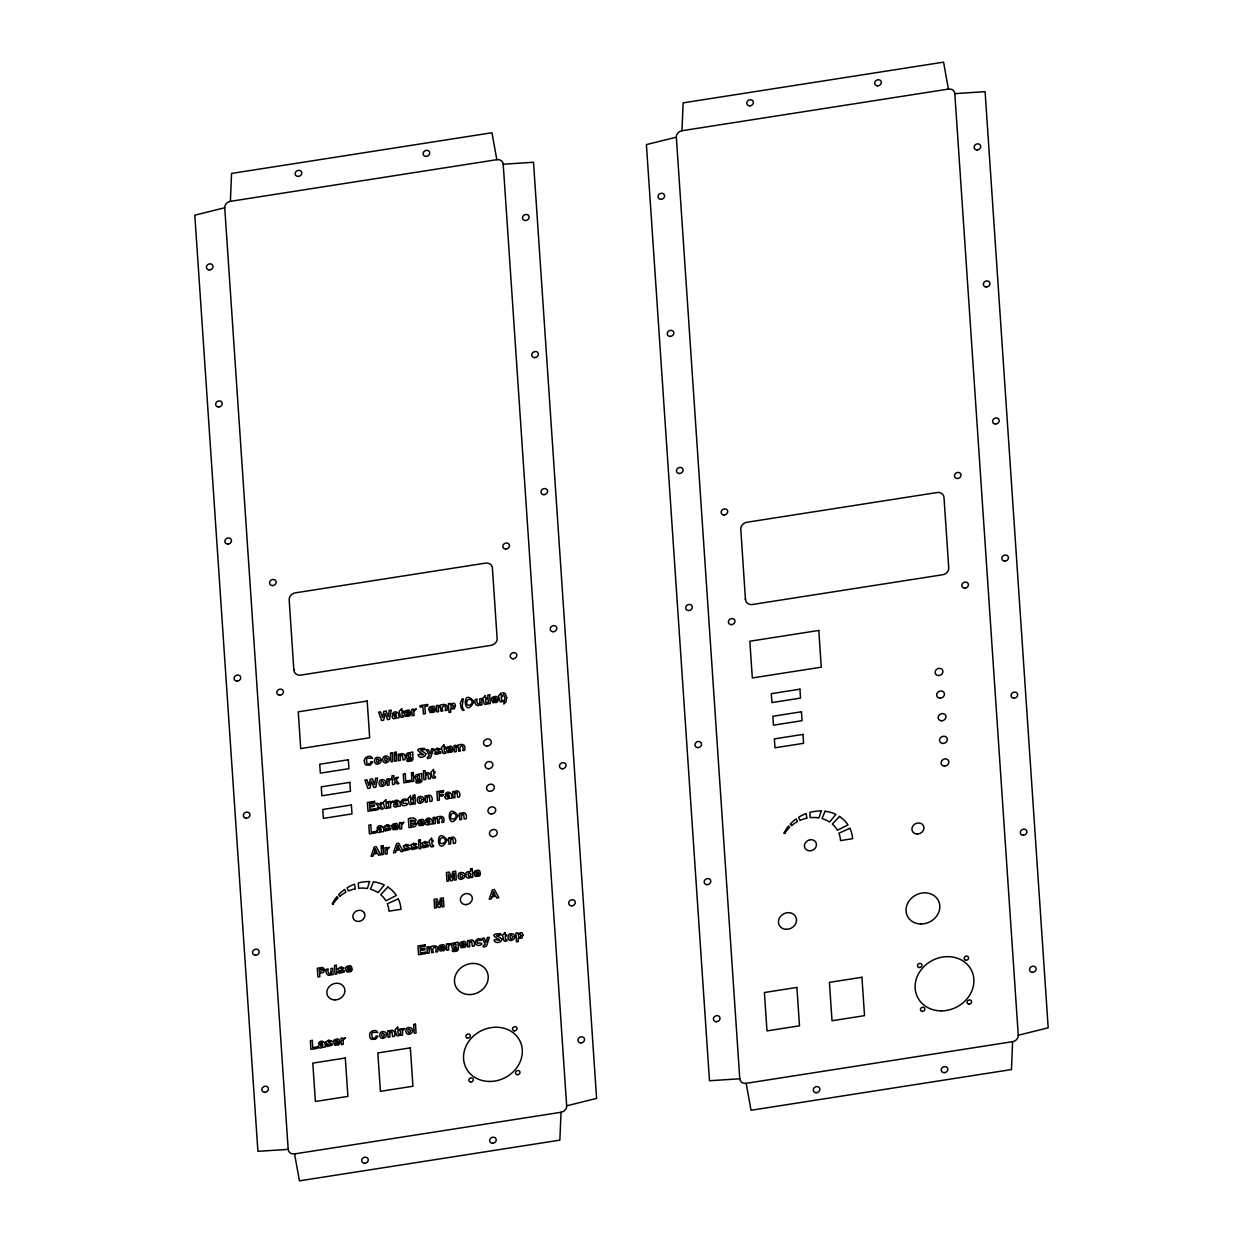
<?xml version="1.0" encoding="UTF-8"?>
<svg xmlns="http://www.w3.org/2000/svg" width="1243" height="1243" viewBox="0 0 1243 1243"><rect width="100%" height="100%" fill="white"/><g stroke="black" fill="none" stroke-linecap="round" stroke-linejoin="round"><path stroke-width="1.5" d="M293.861 670.195L289.246 600.726A6.837 5.966 -26.6 0 1 296.316 592.693L484.475 563.281A6.837 5.966 -26.6 0 1 492.461 568.952L497.076 637.488A6.837 5.966 -26.6 0 1 490.022 645.521L301.847 674.933A6.837 5.966 -26.6 0 1 293.861 670.195L293.861 669.247M745.458 599.608L740.844 530.124A6.837 5.966 -26.6 0 1 747.898 522.107L936.072 492.694A6.837 5.966 -26.6 0 1 944.058 498.365L948.673 566.901A6.837 5.966 -26.6 0 1 941.604 574.919L753.444 604.331A6.837 5.966 -26.6 0 1 745.458 599.608L745.458 598.66M230.39 201.335L231.555 173.445L491.964 132.737L496.827 159.679A6.184 5.392 -26.6 0 1 503.213 164.216L533.511 162.258L596.593 1098.392L566.668 1105.835A6.184 5.392 -26.6 0 1 561.028 1112.267L559.863 1140.142L299.439 1180.85L294.575 1153.908A6.184 5.392 -26.6 0 1 288.19 1149.371L257.907 1151.329L194.809 215.194L224.734 207.752A6.184 5.392 -26.6 0 1 230.39 201.335L496.827 159.679M681.972 130.733L683.137 102.858L943.561 62.15L948.425 89.092A6.184 5.392 -26.6 0 1 954.81 93.629L985.093 91.671L1048.191 1027.806L1018.266 1035.248A6.184 5.392 -26.6 0 1 1012.61 1041.665L1011.445 1069.555L751.036 1110.263L746.173 1083.321A6.184 5.392 -26.6 0 1 739.787 1078.784L709.489 1080.742L646.407 144.608L676.332 137.165A6.184 5.392 -26.6 0 1 681.972 130.733L948.425 89.092M294.575 1153.908L561.028 1112.267M746.173 1083.321L1012.61 1041.665M463.577 873.114C455.559 869.245 456.911 884.037 463.888 877.869A3.558 3.107 -26.6 0 0 464.727 876.02L464.633 874.637A3.511 3.076 -26.6 0 0 463.577 873.114M364.292 912.921L364.308 912.952A6.184 5.392 -26.6 0 1 360.843 920.908A6.184 5.392 -26.6 0 1 352.981 917.707A6.184 5.392 -26.6 0 1 358.155 910.466M954.81 93.629L1018.266 1035.248M676.332 137.165L739.787 1078.784M503.213 164.216L566.668 1105.835M224.734 207.752L288.19 1149.371M358.745 910.358A6.184 5.392 -26.6 0 1 363.003 911.445A6.044 5.283 -26.6 0 1 364.277 912.921M809.737 839.864A6.184 5.392 -26.6 0 0 804.578 847.12A6.184 5.392 -26.6 0 0 812.44 850.305A6.184 5.392 -26.6 0 0 815.89 842.366A6.044 5.283 -26.6 0 0 814.569 840.843A6.184 5.392 -26.6 0 0 810.327 839.771M465.768 874.388L466.078 876.517A3.247 2.828 -26.6 0 0 467.275 877.791A2.641 2.315 -26.6 0 0 470.056 877.589L471.019 876.61L471.081 877.542L472.791 877.278L472.2 868.515L470.351 868.81C473.039 873.751 465.597 869.479 465.768 874.388M406.104 755.464L406.881 758.261L409.18 758.991A2.439 2.129 -26.6 0 0 410.796 758.152L411.2 757.64C412.8 762.13 406.073 758.37 406.834 760.763A2.098 1.833 -26.6 0 0 407.89 761.477L411.526 761.042L412.987 759.426L412.692 752.031L410.967 752.295C410.967 753.072 405.715 751.829 406.104 755.464M415.115 777.046L415.892 779.843L418.192 780.573A2.439 2.129 -26.6 0 0 419.808 779.734L420.212 779.221C421.797 783.712 415.084 779.967 415.846 782.344A2.098 1.833 -26.6 0 0 416.887 783.059L420.522 782.624L421.983 781.024L421.703 773.612L419.963 773.876C419.963 774.653 414.727 773.41 415.115 777.046M451.504 945.581L452.297 948.362L454.596 949.093A2.439 2.129 -26.6 0 0 456.197 948.254L456.616 947.741C458.201 952.231 451.489 948.487 452.234 950.864A2.098 1.833 -26.6 0 0 453.291 951.579L456.927 951.144L458.387 949.543L458.092 942.132L456.367 942.396C456.367 943.188 451.116 941.93 451.504 945.581M455.404 705.76L454.285 708.821L450.603 708.961L450.821 712.161L448.987 712.441L448.397 703.678L450.106 703.414L450.168 704.346L453.913 703.165A3.185 2.781 -26.6 0 1 455.093 704.408L455.404 705.76M522.899 935.171L521.78 938.232L518.098 938.372L518.315 941.572L516.482 941.852L515.892 933.105L517.601 932.825L517.663 933.757L521.407 932.576A3.185 2.781 -26.6 0 1 522.588 933.835L522.899 935.171M364.323 760.607L364.743 763.451A4.35 3.807 -26.6 0 0 366.452 765.144L370.398 765.02L372.807 761.975L370.88 761.726L370.414 762.953A1.989 1.74 -26.6 0 1 368.876 763.917L367.912 763.886A2.206 1.927 -26.6 0 1 366.809 763.109L366.545 759.287A2.222 1.942 -26.6 0 1 367.555 758.199L372.527 758.308C370.849 754.392 364.261 756.661 364.323 760.607M369.559 1034.813L369.994 1037.672A4.35 3.807 -26.6 0 0 371.704 1039.35L375.635 1039.241L378.043 1036.18L376.132 1035.932L375.666 1037.175A1.989 1.74 -26.6 0 1 374.112 1038.123L373.149 1038.091A2.206 1.927 -26.6 0 1 372.045 1037.315L371.797 1033.508A2.222 1.942 -26.6 0 1 372.791 1032.405L377.779 1032.513C376.101 1028.598 369.513 1030.867 369.559 1034.813M333.279 1041.976L334.647 1045.208L338.36 1044.959A2.797 2.439 -26.6 0 0 339.37 1043.996L339.774 1043.11L336.216 1044.198L335.19 1042.877L339.821 1042.147L339.184 1039.894A2.952 2.579 -26.6 0 0 337.645 1038.884L334.476 1039.661A3.247 2.843 -26.6 0 0 333.404 1041.292L333.279 1041.976M345.538 968.748L346.906 971.979L350.619 971.731A2.797 2.439 -26.6 0 0 351.645 970.767L352.049 969.882L348.475 970.969L347.45 969.649L352.08 968.918L351.458 966.666A2.952 2.579 -26.6 0 0 349.92 965.656L346.735 966.433A3.247 2.843 -26.6 0 0 345.663 968.064L345.538 968.748M391.763 826.455L393.114 829.687L396.843 829.454A2.797 2.439 -26.6 0 0 397.853 828.475L398.257 827.605L394.699 828.693L393.674 827.356L398.288 826.642L397.667 824.373A2.952 2.579 -26.6 0 0 396.129 823.363L392.943 824.14A3.247 2.843 -26.6 0 0 391.887 825.772L391.763 826.455M400.992 802.123C400.945 810.048 414.043 802.092 403.043 803.413C401.147 798.69 407.859 802.015 406.881 799.746C404.969 797.928 401.101 799.435 400.992 802.123M404.053 713.109L405.42 716.341L409.133 716.108A2.797 2.439 -26.6 0 0 410.143 715.129L410.547 714.259L406.989 715.346L405.964 714.01L410.594 713.296L409.957 711.027A2.952 2.579 -26.6 0 0 408.419 710.017L405.249 710.794A3.247 2.843 -26.6 0 0 404.177 712.425L404.053 713.109M417.897 822.369L419.264 825.601L422.977 825.368A2.797 2.439 -26.6 0 0 424.003 824.389L424.407 823.519L420.833 824.606L419.808 823.27L424.438 822.54L423.816 820.287A2.952 2.579 -26.6 0 0 422.278 819.277L419.093 820.054A3.247 2.843 -26.6 0 0 418.021 821.685L417.897 822.369M428.711 709.256L430.062 712.488L433.791 712.255A2.797 2.439 -26.6 0 0 434.801 711.291L435.205 710.406L431.647 711.493L430.622 710.157L435.236 709.442L434.615 707.174A2.952 2.579 -26.6 0 0 433.077 706.164L429.892 706.941A3.247 2.843 -26.6 0 0 428.835 708.572L428.711 709.256M438.686 947.663L440.053 950.895L443.767 950.662A2.797 2.439 -26.6 0 0 444.792 949.683L445.196 948.813L441.622 949.885L440.597 948.564L445.227 947.834L444.606 945.581A2.952 2.579 -26.6 0 0 443.067 944.571L439.882 945.348A3.247 2.843 -26.6 0 0 438.81 946.98L438.686 947.663M446.315 749.265L447.682 752.497L451.395 752.264A2.797 2.439 -26.6 0 0 452.421 751.285L452.825 750.415L449.251 751.502L448.241 750.166L452.856 749.451L452.234 747.183A2.952 2.579 -26.6 0 0 450.696 746.173L447.511 746.95A3.247 2.843 -26.6 0 0 446.455 748.581L446.315 749.265M459.599 944.4L460.967 947.632L464.696 947.384A2.797 2.439 -26.6 0 0 465.705 946.42L466.109 945.535L462.536 946.622L461.526 945.286L466.141 944.571L465.519 942.303A2.952 2.579 -26.6 0 0 463.981 941.308L460.796 942.07A3.247 2.843 -26.6 0 0 459.739 943.717L459.599 944.4M473.863 873.207L475.23 876.424L478.943 876.191A2.797 2.439 -26.6 0 0 479.969 875.227L480.357 874.342L476.799 875.429L475.774 874.093L480.404 873.378L479.767 871.11A2.952 2.579 -26.6 0 0 478.229 870.116L475.059 870.877A3.247 2.843 -26.6 0 0 473.987 872.508L473.863 873.207M475.416 941.883C475.385 949.807 488.468 941.852 477.467 943.173C475.572 938.449 482.3 941.774 481.321 939.506C479.394 937.688 475.541 939.195 475.416 941.883M491.42 699.467L492.772 702.683L496.501 702.45A2.797 2.439 -26.6 0 0 497.511 701.487L497.915 700.601L494.357 701.689L493.331 700.353L497.946 699.638L497.324 697.37A2.952 2.579 -26.6 0 0 495.786 696.36L492.616 697.137A3.247 2.843 -26.6 0 0 491.544 698.768L491.42 699.467M447.138 840.05C437.148 859.705 434.227 823.814 447.138 840.05M457.937 815.61C447.946 835.265 445.025 799.373 457.937 815.61M473.94 701.689C463.95 721.344 461.044 685.452 473.94 701.689M506.709 697.68L505.917 702.124L503.772 704.051L504.938 698.084L502.98 692.569L505.217 693.547L506.709 697.68M322.745 1044.788C322.015 1049.123 318.363 1044.073 322.745 1044.788M381.213 829.283C380.498 833.602 376.831 828.568 381.213 829.283M396.517 715.471C395.802 719.79 392.135 714.756 396.517 715.471M397.791 803.833C397.076 808.168 393.409 803.118 397.791 803.833M429.783 821.685C429.068 826.02 425.401 820.97 429.783 821.685M449.313 795.784C448.599 800.104 444.932 795.069 449.313 795.784M381.181 760.141L381.166 760.84A3.558 3.107 -26.6 0 1 380.327 762.689C373.366 768.873 372.014 754.066 380.016 757.935A3.511 3.076 -26.6 0 1 381.073 759.473L381.181 760.141M385.703 782.422L385.687 783.121A3.558 3.107 -26.6 0 1 384.833 784.97C377.872 791.154 376.52 776.362 384.522 780.216A3.511 3.076 -26.6 0 1 385.594 781.754L385.703 782.422M389.401 758.851L389.37 759.551A3.558 3.107 -26.6 0 1 388.531 761.4C381.57 767.584 380.218 752.792 388.22 756.645A3.511 3.076 -26.6 0 1 389.292 758.183L389.401 758.851M386.433 1034.347L386.418 1035.046A3.558 3.107 -26.6 0 1 385.579 1036.895C378.602 1043.079 377.25 1028.287 385.268 1032.141A3.511 3.076 -26.6 0 1 386.324 1033.679L386.433 1034.347M412.552 1030.261L412.536 1030.96A3.558 3.107 -26.6 0 1 411.697 1032.809C404.736 1038.993 403.385 1024.201 411.386 1028.054A3.511 3.076 -26.6 0 1 412.443 1029.592L412.552 1030.261M423.832 799.28L423.816 799.979A3.558 3.107 -26.6 0 1 422.977 801.828C416.017 808.012 414.665 793.205 422.667 797.074A3.511 3.076 -26.6 0 1 423.723 798.612L423.832 799.28M514.711 936.476L514.695 937.175A3.558 3.107 -26.6 0 1 513.841 939.024C506.88 945.193 505.528 930.401 513.53 934.27A3.511 3.076 -26.6 0 1 514.602 935.793L514.711 936.476M324.874 969.758L323.413 972.492L319.637 973.378L319.855 976.672L317.913 976.982L317.322 968.219L322.76 967.505L324.874 969.758M325.868 1042.054L326.769 1043.763L330.436 1044.555L325.775 1045.239L326.956 1046.497L331.912 1045.285A2.066 1.802 -26.6 0 0 332.269 1044.042C328.649 1041.556 325.682 1041.696 331.85 1041.246L328.649 1040.049L325.868 1042.054M338.127 968.825L339.028 970.534L342.711 971.327L338.034 972.01L339.215 973.269L344.171 972.057A2.066 1.802 -26.6 0 0 344.544 970.814C340.908 968.328 337.941 968.468 344.109 968.017L340.908 966.821L338.127 968.825M384.351 826.548L385.252 828.242L388.919 829.034L384.258 829.718L385.439 830.977L390.38 829.765A2.066 1.802 -26.6 0 0 390.753 828.522C387.117 826.036 384.165 826.175 390.318 825.74L387.132 824.544L384.351 826.548M403.431 846.297L404.332 848.006L407.999 848.798L403.338 849.482L404.519 850.74L409.475 849.528A2.066 1.802 -26.6 0 0 409.848 848.285C406.212 845.799 403.245 845.939 409.413 845.504L406.212 844.308L403.431 846.297M410.905 845.131L411.806 846.84L415.473 847.633L410.811 848.316L411.992 849.575L416.949 848.363A2.066 1.802 -26.6 0 0 417.322 847.12C413.826 844.587 410.78 844.743 416.887 844.323L413.686 843.127L410.905 845.131M422.123 843.391L423.024 845.085L426.691 845.877L422.03 846.561L423.21 847.819L428.151 846.607A2.066 1.802 -26.6 0 0 428.524 845.364C424.888 842.878 421.936 843.018 428.105 842.583L424.904 841.387L422.123 843.391M434.429 750.057L435.33 751.751L439.012 752.559L434.335 753.227L435.516 754.485L440.473 753.274A2.066 1.802 -26.6 0 0 440.845 752.031C437.21 749.545 434.242 749.684 440.41 749.249L437.21 748.053L434.429 750.057M453.524 706.071C450.898 713.202 449.5 700.104 453.524 706.071M521.019 935.482C518.393 942.614 516.979 929.515 521.019 935.482M408.03 754.983C409.118 762.441 413.406 750.29 408.03 754.983M417.042 776.564C418.13 784.022 422.418 771.872 417.042 776.564M453.446 945.084C454.534 952.542 458.807 940.392 453.446 945.084M416.84 823.891L415.271 826.486L408.963 827.683L408.372 818.919C410.734 816.869 419.062 818.112 414.882 822.058L416.84 823.891M470.74 874.419C467.865 881.551 466.933 868.189 470.74 874.419M318.503 1045.938L318.892 1047.461A2.066 1.802 -26.6 0 0 319.948 1047.989L320.912 1047.973A2.983 2.595 -26.6 0 0 322.558 1047.227L325.138 1047.165C326.645 1042.302 320.803 1038.433 318.457 1043.467L322.543 1042.799L319.435 1044.679A1.896 1.663 -26.6 0 0 318.503 1045.938M376.986 830.417L377.375 831.94A2.066 1.802 -26.6 0 0 378.416 832.468L379.395 832.453A2.983 2.595 -26.6 0 0 381.026 831.722L383.605 831.645C385.112 826.781 379.27 822.913 376.94 827.962L381.011 827.279L377.919 829.159A1.896 1.663 -26.6 0 0 376.986 830.417M392.275 716.605L392.664 718.128A2.066 1.802 -26.6 0 0 393.72 718.656L394.684 718.64A2.983 2.595 -26.6 0 0 396.331 717.91L398.91 717.832C400.417 712.969 394.575 709.1 392.244 714.135L396.315 713.466L393.208 715.346A1.896 1.663 -26.6 0 0 392.275 716.605M393.565 804.982L393.953 806.505A2.066 1.802 -26.6 0 0 394.994 807.033L395.973 807.002A2.983 2.595 -26.6 0 0 397.605 806.272L400.184 806.21C401.691 801.347 395.849 797.478 393.518 802.512L397.589 801.844L394.497 803.724A1.896 1.663 -26.6 0 0 393.565 804.982M425.557 822.819L425.929 824.358A2.066 1.802 -26.6 0 0 426.986 824.87L427.965 824.855A2.983 2.595 -26.6 0 0 429.596 824.125L432.176 824.047C433.683 819.199 427.841 815.315 425.51 820.364L429.581 819.681L426.489 821.576A1.896 1.663 -26.6 0 0 425.557 822.819M445.087 796.918L445.46 798.441A2.066 1.802 -26.6 0 0 446.517 798.969L447.496 798.954A2.983 2.595 -26.6 0 0 449.127 798.224L451.706 798.146C453.213 793.283 447.371 789.414 445.041 794.463L449.111 793.78L446.019 795.675A1.896 1.663 -26.6 0 0 445.087 796.918M379.286 760.436C376.241 767.537 375.075 754.563 379.286 760.436M383.807 782.733C380.762 789.818 379.581 776.859 383.807 782.733M387.505 759.162C384.46 766.247 383.279 753.289 387.505 759.162M384.538 1034.658C381.492 1041.743 380.311 1028.784 384.538 1034.658M421.936 799.591C418.891 806.676 417.726 793.718 421.936 799.591M410.656 1030.571C407.611 1037.656 406.445 1024.698 410.656 1030.571M462.847 875.616C459.801 882.701 458.62 869.743 462.847 875.616M512.815 936.771C509.77 943.872 508.589 930.898 512.815 936.771M343.146 1040.22L343.27 1044.322L341.421 1044.617L340.986 1038.278L342.711 1037.998L342.773 1038.899L345.523 1037.734L343.146 1040.22M388.997 781.008L389.121 785.11L387.272 785.405L386.853 779.066L388.562 778.786L388.624 779.687L391.374 778.522L388.997 781.008M387.086 849.715L387.21 853.832L385.361 854.112L384.942 847.773L386.651 847.508L386.713 848.41L389.463 847.244L387.086 849.715M390.535 803.584L390.659 807.686L388.826 807.981L388.391 801.642L390.1 801.362L390.162 802.263L392.912 801.098L390.535 803.584M401.613 824.699L401.738 828.817L399.889 829.097L399.469 822.757L401.178 822.493L401.24 823.394L403.991 822.229L401.613 824.699M413.919 711.353L414.043 715.471L412.194 715.75L411.759 709.411L413.484 709.147L413.546 710.048L416.296 708.883L413.919 711.353M402.421 1030.944L402.546 1035.062L400.697 1035.341L400.262 1029.002L401.986 1028.738L402.048 1029.639L404.798 1028.474L402.421 1030.944M460.392 703.32L461.06 707.826L462.784 710.452L464.043 710.25L463.126 708.634A14.761 12.881 -26.6 0 1 462.225 705.775L463.297 698.768L462.039 698.97L460.392 703.32M448.552 945.907L448.676 950.025L446.827 950.305L446.408 943.965L448.117 943.686L448.179 944.602L450.929 943.421L448.552 945.907M322.885 970.099L319.544 971.886L319.373 969.4L322.155 969.167L322.885 970.099M335.206 1041.214L337.91 1041.416L336.977 1040.142L335.206 1041.214M347.465 967.986L350.184 968.188L349.236 966.914L347.465 967.986M393.689 825.694L396.393 825.896L395.445 824.637L393.689 825.694M405.979 712.348L408.683 712.55L407.751 711.291L405.979 712.348M419.823 821.607L422.542 821.809L421.595 820.551L419.823 821.607M430.637 708.494L433.341 708.696L432.393 707.438L430.637 708.494M448.257 748.504L450.96 748.706L450.013 747.447L448.257 748.504M440.612 946.902L443.331 947.104L442.384 945.845L440.612 946.902M461.541 943.623L464.245 943.825L463.297 942.567L461.541 943.623M475.789 872.431L478.493 872.633L477.561 871.374L475.789 872.431M493.347 698.69L496.05 698.892L495.102 697.634L493.347 698.69M425.852 753.802C425.836 757.577 418.689 758.758 418.005 754.734L419.885 754.268C432.657 757.142 406.461 748.488 424.236 748.364A2.766 2.424 -26.6 0 1 425.199 749.576C416.343 750.912 421.47 749.42 425.852 753.802M501.892 939.118C501.877 942.893 494.73 944.074 494.046 940.05L495.926 939.584C508.698 942.474 482.502 933.804 500.276 933.679A2.766 2.424 -26.6 0 1 501.24 934.907C492.383 936.228 497.511 934.736 501.892 939.118M414.836 824.109L410.796 825.911L410.641 823.565L413.95 823.177L414.836 824.109M331.12 972.337C329.892 976.501 326.723 971.405 328.245 968.95L326.396 969.245C324.641 972.881 328.478 977.915 331.384 973.906L331.461 974.869L333.171 974.59L332.736 968.25L330.902 968.546L331.12 972.337M480 702.575C478.757 706.754 475.603 701.658 477.126 699.188L475.277 699.483C473.521 703.118 477.359 708.153 480.264 704.159L480.326 705.107L482.051 704.843L481.616 698.488L479.767 698.784L480 702.575M414.23 820.489L410.547 822.105L410.408 820.085L414.23 820.489M400.199 756.008L400.355 760.374L398.506 760.654L398.086 754.315L399.795 754.05L399.858 754.983C402.81 751.005 406.694 755.93 404.861 759.659L403.012 759.955L402.421 755.154L400.199 756.008M389.774 1032.669L389.914 1037.035L388.08 1037.315L387.645 1030.975L389.354 1030.711L389.432 1031.643C392.384 1027.666 396.268 1032.591 394.435 1036.32L392.586 1036.615L391.98 1031.814L389.774 1032.669M427.172 797.602L427.328 801.968L425.479 802.248L425.059 795.908L426.769 795.644L426.831 796.577C429.783 792.599 433.667 797.524 431.834 801.253L429.985 801.549L429.394 796.747L427.172 797.602M454.798 793.283L454.954 797.649L453.105 797.928L452.685 791.589L454.394 791.325L454.456 792.257C457.424 788.28 461.293 793.205 459.459 796.934L457.626 797.229L457.02 792.428L454.798 793.283M450.619 839.538L450.758 843.888L448.925 844.183L448.49 837.844L450.215 837.564L450.277 838.497C453.229 834.519 457.113 839.445 455.28 843.189L453.431 843.484L452.825 838.683L450.619 839.538M461.417 815.113L461.557 819.463L459.724 819.743L459.288 813.404L460.998 813.14L461.06 814.072C464.027 810.094 467.912 815.02 466.078 818.749L464.229 819.044L463.623 814.258L461.417 815.113M469.497 942.38L469.652 946.746L467.803 947.026L467.384 940.687L469.093 940.407L469.155 941.339C472.122 937.362 475.991 942.303 474.158 946.032L472.324 946.327L471.719 941.526L469.497 942.38M438.484 707.205L438.624 711.617L436.79 711.913L436.355 705.573L438.049 705.294L438.111 706.164C441.622 704.113 449.111 702.342 447.029 710.312L445.196 710.592C447.216 703.32 440.115 705.371 442.834 710.965L441.001 711.26L440.442 706.381L438.484 707.205M435.159 819.153L435.299 823.565L433.45 823.86L433.03 817.506L434.724 817.241L434.786 818.112C438.297 816.061 445.786 814.289 443.704 822.245L441.855 822.54C443.891 815.268 436.79 817.319 439.509 822.913L437.676 823.192L437.116 818.329L435.159 819.153M456.103 747.214L456.243 751.627L454.394 751.922L453.975 745.567L455.668 745.303L455.73 746.173C459.242 744.122 466.731 742.351 464.649 750.321L462.8 750.601C464.835 743.33 457.735 745.38 460.454 750.974L458.62 751.269L458.061 746.39L456.103 747.214M429.037 948.642L429.192 953.07L427.343 953.35L426.924 947.011L428.617 946.746L428.68 947.601C432.191 945.566 439.68 943.779 437.598 951.75L435.749 952.045C437.785 944.758 430.684 946.824 433.403 952.402L431.554 952.697L431.01 947.819L429.037 948.642M439.898 839.833C438.297 846.638 448.676 842.94 444.248 838.186A2.424 2.113 -26.6 0 0 442.85 837.704L441.7 837.875A2.439 2.129 -26.6 0 0 440.395 838.792L439.898 839.833M466.715 701.472C465.1 708.277 475.494 704.579 471.066 699.825A2.424 2.113 -26.6 0 0 469.652 699.343L468.518 699.529A2.439 2.129 -26.6 0 0 467.197 700.446L466.715 701.472M450.696 815.392C449.096 822.213 459.475 818.5 455.047 813.745A2.424 2.113 -26.6 0 0 453.648 813.264L452.499 813.45A2.439 2.129 -26.6 0 0 451.178 814.367L450.696 815.392M375.619 778.367L374.563 784.721L372.465 778.864L370.15 779.237L368.798 785.514L366.934 779.734L364.96 780.045L367.835 788.435L369.948 788.109L371.408 781.272L373.77 787.518L375.837 787.192L377.577 778.071L375.619 778.367M389.323 710.483L388.267 716.823L386.153 710.98L383.854 711.338L382.502 717.631L380.638 711.835L378.649 712.146L381.539 720.552L383.652 720.225L385.112 713.373L387.474 719.619L389.541 719.293L391.281 710.173L389.323 710.483M425.65 774.964L425.79 779.392L423.941 779.672L423.35 770.909L425.199 770.629L425.417 773.845C428.493 770.07 431.927 775.181 430.28 778.677L428.447 778.973L427.872 774.156L425.65 774.964M441.669 900.01L440.224 907.204L438.344 907.499L435.982 900.911L436.448 907.794L434.646 908.089L434.056 899.326L436.961 898.875L439.105 904.578L440.426 898.332L443.347 897.866L443.937 906.629L442.135 906.908L441.669 900.01M454.006 873.254L452.561 880.448L450.696 880.743L448.319 874.14L448.785 881.038L446.983 881.318L446.392 872.555L449.298 872.104L451.442 877.807L452.763 871.561L455.684 871.11L456.274 879.858L454.472 880.153L454.006 873.254M431.601 749.078L430.264 753.833L428.307 749.591L426.333 749.902L429.425 755.837L427.297 757.329L427.545 758.618L430.218 757.919L431.088 756.443L433.512 748.768L431.601 749.078M487.458 937.548L486.137 942.303L484.164 938.061L482.206 938.372L485.283 944.307L483.154 945.799L483.418 947.088L486.075 946.389L486.961 944.913L489.369 937.238L487.458 937.548M373.755 853.925L373.102 856.039L371.036 856.349L374.19 847.011L376.256 846.685L380.7 854.842L378.587 855.184L377.608 853.32L373.755 853.925M396.16 850.414L395.507 852.527L393.441 852.853L396.595 843.515L398.661 843.189L403.089 851.346L400.976 851.673L400.013 849.824L396.16 850.414M491.933 896.793L491.265 898.907L489.214 899.233L492.368 889.879L494.419 889.553L498.863 897.71L496.749 898.052L495.771 896.187L491.933 896.793M375.339 848.891L374.252 852.356L376.878 851.937L375.339 848.891M369.591 881.567L367.415 888.512A30.904 26.989 -26.6 0 0 358.59 888.263L358.279 882.981A37.088 32.38 -26.6 0 1 369.591 881.567M397.744 845.395L396.657 848.845L399.283 848.441L397.744 845.395M493.502 891.775L492.43 895.224L495.056 894.805L493.502 891.775M821.188 810.98L819.013 817.925A30.904 26.989 -26.6 0 0 810.187 817.676L809.877 812.394A37.088 32.38 -26.6 0 1 821.188 810.98M373.475 881.909L370.398 889.18A30.904 26.989 -26.6 0 1 378.043 892.629L384.32 885A33.095 28.9 -26.6 0 0 373.475 881.909M825.057 811.306L821.996 818.593A30.904 26.989 -26.6 0 1 829.625 822.027L835.918 814.414A33.095 28.9 -26.6 0 0 825.057 811.306M379.519 807.453L378.214 809.644L376.07 809.97L378.354 806.319L375.743 803.615L377.996 803.258L379.348 804.811L380.529 802.869L382.689 802.527L380.529 805.899L383.326 808.836L381.073 809.193L379.519 807.453M333.14 904.018L332.207 903.925A37.088 32.38 -26.6 0 1 336.946 896.638L338.096 897.912A30.904 26.989 -26.6 0 0 333.14 904.018M784.737 833.416L783.805 833.338A37.088 32.38 -26.6 0 1 788.544 826.051L789.678 827.31A30.904 26.989 -26.6 0 0 784.737 833.416M396.097 777.621L394.093 780.184L393.782 775.539L391.933 775.818L392.524 784.582L394.373 784.302L395.025 781.319L396.983 783.882L398.972 783.572L396.144 779.951L398.366 777.263L396.097 777.621M387.894 887.036L380.731 894.649A30.904 26.989 -26.6 0 1 385.843 900.833L396.377 895.442A37.088 32.38 -26.6 0 0 387.894 887.036M839.491 816.433L832.328 824.062A30.904 26.989 -26.6 0 1 837.44 830.246L847.975 824.855A37.088 32.38 -26.6 0 0 839.491 816.433M340.085 896.125L338.624 894.727A33.406 29.164 -26.6 0 1 344.699 889.429L345.865 892.225A30.904 26.989 -26.6 0 0 340.085 896.125M791.667 825.538L790.206 824.14A33.406 29.164 -26.6 0 1 796.297 818.842L797.462 821.639A30.904 26.989 -26.6 0 0 791.667 825.538M401.675 708.728L399.127 711.384L400.526 716.885L401.738 717.491L403.664 716.978L403.416 715.704L402.188 715.766L401.924 712.301L403.183 712.099L403.089 710.763L401.831 710.965L401.675 708.728M485.314 695.645L482.766 698.317L484.149 703.818L485.376 704.424L487.287 703.911L487.054 702.637L485.827 702.683L485.547 699.234L486.805 699.032L486.728 697.696L485.454 697.898L485.314 695.645M500.991 693.206L498.443 695.862L499.841 701.363L501.053 701.969L502.98 701.456L502.731 700.182L501.504 700.229L501.24 696.779L502.498 696.577L502.405 695.241L501.147 695.443L500.991 693.206M443.937 744.883L441.405 747.54L442.788 753.04L444.015 753.646L445.926 753.134L445.678 751.86L444.45 751.906L444.186 748.457L445.445 748.255L445.351 746.919L444.093 747.121L443.937 744.883M385.781 799.777L383.232 802.434L384.615 807.934L385.843 808.556L387.769 808.043L387.521 806.754L386.293 806.816L386.014 803.351L387.288 803.164L387.194 801.828L385.936 802.015L385.781 799.777M433.512 769.495L430.964 772.167L432.362 777.667L433.574 778.273L435.501 777.761L435.252 776.487L434.025 776.533L433.76 773.084L435.019 772.882L434.926 771.546L433.667 771.748L433.512 769.495M410.439 795.924L407.89 798.581L409.273 804.081L410.501 804.703L412.412 804.19L412.179 802.9L410.951 802.962L410.672 799.498L411.93 799.311L411.853 797.975L410.578 798.161L410.439 795.924M431.632 838.202L429.084 840.874L430.466 846.374L431.694 846.98L433.605 846.467L433.372 845.193L432.144 845.24L431.865 841.791L433.123 841.589L433.046 840.252L431.787 840.454L431.632 838.202M505.031 932.53L502.498 935.187L503.881 940.687L505.109 941.308L507.02 940.796L506.771 939.506L505.544 939.568L505.279 936.103L506.538 935.917L506.445 934.581L505.186 934.767L505.031 932.53M397.651 1027.138L395.103 1029.81L396.501 1035.31L397.729 1035.916L399.64 1035.403L399.391 1034.129L398.164 1034.176L397.9 1030.727L399.158 1030.525L399.065 1029.188L397.807 1029.39L397.651 1027.138M398.319 898.891L387.288 903.801A30.904 26.989 -26.6 0 1 388.966 911.181L401.007 909.286A37.088 32.38 -26.6 0 0 398.319 898.891M849.917 828.304L838.885 833.214A30.904 26.989 -26.6 0 1 840.563 840.579L852.605 838.699A37.088 32.38 -26.6 0 0 849.917 828.304M355.218 888.807L354.923 888.869A30.671 26.787 -26.6 0 0 348.382 890.998L347.046 887.844A37.088 32.38 -26.6 0 1 354.597 884.161L355.218 888.807M806.816 818.205L806.505 818.267A30.671 26.787 -26.6 0 0 799.964 820.411L798.643 817.257A37.088 32.38 -26.6 0 1 806.179 813.575L806.816 818.205M367.198 701.036L298.258 711.819L300.728 748.55L369.668 737.767L367.198 701.036M818.795 630.45L749.84 641.233L752.326 677.963L821.266 667.18L818.795 630.45M427.623 704.486L419.963 705.682L420.072 707.174L422.931 706.723L423.412 713.995L425.355 713.7L424.873 706.428L427.716 705.977L427.623 704.486M489.68 694.79L487.831 695.086L488.421 703.833L490.27 703.554L489.68 694.79M392.306 752.776L390.457 753.056L391.048 761.819L392.897 761.539L392.306 752.776M396.035 752.186L394.202 752.481L394.295 754.035L396.144 753.74L396.035 752.186M348.335 759.768L319.731 764.243L320.337 773.146L348.941 768.671L348.335 759.768M799.933 689.181L771.328 693.656L771.934 702.559L800.523 698.084L799.933 689.181M396.206 754.61L394.357 754.889L394.792 761.244L396.626 760.949L396.206 754.61M349.858 782.375L321.269 786.85L321.859 795.769L350.464 791.294L349.858 782.375M405.218 773.814L403.276 774.125L403.866 782.81L410.641 781.754L410.532 780.278L405.7 781.039L405.218 773.814M413.251 772.493L411.417 772.773L411.526 774.327L413.36 774.047L413.251 772.493M801.455 711.788L772.851 716.263L773.457 725.166L802.061 720.707L801.455 711.788M413.422 774.902L411.573 775.197L412.008 781.536L413.841 781.257L413.422 774.902M351.381 804.998L322.792 809.473L323.382 818.376L351.987 813.901L351.381 804.998M374.547 801.362L367.4 802.481L367.99 811.228L375.308 810.094L375.215 808.618L369.839 809.457L369.684 807.08L374.516 806.319L374.407 804.842L369.575 805.604L369.451 803.662L374.64 802.838L374.547 801.362M414.805 795.069L412.956 795.349L413.064 796.903L414.913 796.623L414.805 795.069M443.471 790.579L436.883 791.62L437.474 800.383L439.416 800.072L439.152 796.343L443.176 795.722L443.067 794.246L439.059 794.867L438.919 792.801L443.565 792.071L443.471 790.579M802.978 734.411L774.373 738.886L774.979 747.789L803.584 743.314L802.978 734.411M414.976 797.478L413.127 797.773L413.546 804.112L415.395 803.833L414.976 797.478M370.771 824.87L368.829 825.181L369.404 833.867L376.178 832.81L376.085 831.334L371.253 832.08L370.771 824.87M382.968 845.644L381.119 845.924L381.228 847.477L383.062 847.198L382.968 845.644M420.32 839.802L418.471 840.097L418.58 841.651L420.429 841.356L420.32 839.802M383.124 848.052L381.29 848.347L381.71 854.687L383.559 854.407L383.124 848.052M420.476 842.21L418.642 842.505L419.062 848.845L420.911 848.565L420.476 842.21M425.075 944.851L417.943 945.97L418.534 954.733L425.852 953.583L425.743 952.107L420.383 952.946L420.212 950.569L425.044 949.807L424.951 948.331L420.118 949.093L419.979 947.15L425.168 946.343L425.075 944.851M336.325 965.252L334.491 965.531L335.082 974.294L336.915 974.015L336.325 965.252M312.288 1040.391L310.346 1040.702L310.936 1049.387L317.711 1048.331L317.602 1046.855L312.77 1047.6L312.288 1040.391M415.473 1024.185L413.624 1024.465L414.214 1033.228L416.063 1032.949L415.473 1024.185M345.321 1058.026L312.801 1063.107L315.396 1101.484L347.9 1096.404L345.321 1058.026M410.345 1047.865L377.825 1052.945L380.42 1091.323L412.94 1086.242L410.345 1047.865M796.903 987.439L764.398 992.52L766.978 1030.898L799.498 1025.817L796.903 987.439M861.943 977.278L829.423 982.358L832.018 1020.736L864.522 1015.655L861.943 977.278M209.337 269.949A3.403 2.968 -26.6 0 0 212.755 265.365A3.403 2.968 -26.6 0 0 207.037 265.349A3.403 2.968 -26.6 0 0 209.337 269.949M218.535 407.005A3.403 2.968 -26.6 0 0 222 402.452A3.403 2.968 -26.6 0 0 216.298 402.39A3.403 2.968 -26.6 0 0 218.535 407.005M227.795 544.077A3.403 2.968 -26.6 0 0 231.229 539.509A3.403 2.968 -26.6 0 0 225.511 539.462A3.403 2.968 -26.6 0 0 227.795 544.077M237.009 681.133A3.403 2.968 -26.6 0 0 240.474 676.58A3.403 2.968 -26.6 0 0 234.772 676.518A3.403 2.968 -26.6 0 0 237.009 681.133M246.254 818.189A3.403 2.968 -26.6 0 0 249.703 813.637A3.403 2.968 -26.6 0 0 244.001 813.575A3.403 2.968 -26.6 0 0 246.254 818.189M255.468 955.261A3.403 2.968 -26.6 0 0 258.948 950.724A3.403 2.968 -26.6 0 0 253.246 950.615A3.403 2.968 -26.6 0 0 255.468 955.261M264.759 1092.317A3.403 2.968 -26.6 0 0 268.162 1087.749A3.403 2.968 -26.6 0 0 262.459 1087.718A3.403 2.968 -26.6 0 0 264.759 1092.317M465.659 904.64A6.184 5.392 -26.6 0 0 471.874 896.327A6.184 5.392 -26.6 0 0 461.495 896.281A6.184 5.392 -26.6 0 0 465.659 904.64M469.419 994.571A17.309 15.102 -26.6 0 0 486.836 971.28A17.309 15.102 -26.6 0 0 457.781 971.14A17.309 15.102 -26.6 0 0 469.419 994.571M334.771 999.916A9.276 8.095 -26.6 0 0 344.218 987.501A9.276 8.095 -26.6 0 0 328.665 987.284A9.276 8.095 -26.6 0 0 334.771 999.916M514.322 1030.851A2.315 2.02 -26.6 0 0 516.933 1027.899A2.315 2.02 -26.6 0 0 513.079 1027.557A2.315 2.02 -26.6 0 0 514.322 1030.851M467.321 1038.076A2.315 2.02 -26.6 0 0 470.351 1035.497A2.315 2.02 -26.6 0 0 466.684 1034.611A2.315 2.02 -26.6 0 0 467.321 1038.076M517.29 1074.698A2.315 2.02 -26.6 0 0 519.885 1071.761A2.315 2.02 -26.6 0 0 516.047 1071.419A2.315 2.02 -26.6 0 0 517.29 1074.698M470.615 1082A2.315 2.02 -26.6 0 0 473.21 1079.048A2.315 2.02 -26.6 0 0 469.372 1078.722A2.315 2.02 -26.6 0 0 470.615 1082M489.602 1081.457A30.143 26.305 -26.6 0 0 519.9 1040.888A30.143 26.305 -26.6 0 0 469.279 1040.686A30.143 26.305 -26.6 0 0 489.602 1081.457M486.945 746.142A4.024 3.511 -26.6 0 0 491.032 740.766A4.024 3.511 -26.6 0 0 484.288 740.673A4.024 3.511 -26.6 0 0 486.945 746.142M488.483 768.764A4.024 3.511 -26.6 0 0 492.554 763.373A4.024 3.511 -26.6 0 0 485.811 763.295A4.024 3.511 -26.6 0 0 488.483 768.764M490.037 791.371A4.024 3.511 -26.6 0 0 494.077 785.964A4.024 3.511 -26.6 0 0 487.318 785.933A4.024 3.511 -26.6 0 0 490.037 791.371M272.45 585.577A3.403 2.968 -26.6 0 0 275.868 580.994A3.403 2.968 -26.6 0 0 270.166 580.963A3.403 2.968 -26.6 0 0 272.45 585.577M505.761 549.095A3.403 2.968 -26.6 0 0 509.179 544.527A3.403 2.968 -26.6 0 0 503.462 544.496A3.403 2.968 -26.6 0 0 505.761 549.095M513.141 658.759A3.403 2.968 -26.6 0 0 516.56 654.175A3.403 2.968 -26.6 0 0 510.857 654.144A3.403 2.968 -26.6 0 0 513.141 658.759M279.691 695.241A3.403 2.968 -26.6 0 0 283.171 690.688A3.403 2.968 -26.6 0 0 277.469 690.595A3.403 2.968 -26.6 0 0 279.691 695.241M491.358 814.041A4.024 3.511 -26.6 0 0 495.444 808.665A4.024 3.511 -26.6 0 0 488.701 808.587A4.024 3.511 -26.6 0 0 491.358 814.041M492.881 836.663A4.024 3.511 -26.6 0 0 496.967 831.272A4.024 3.511 -26.6 0 0 490.224 831.194A4.024 3.511 -26.6 0 0 492.881 836.663M298.102 176.428A3.403 2.968 -26.6 0 0 301.521 171.86A3.403 2.968 -26.6 0 0 295.803 171.829A3.403 2.968 -26.6 0 0 298.102 176.428M426.023 156.432A3.403 2.968 -26.6 0 0 429.472 151.879A3.403 2.968 -26.6 0 0 423.77 151.817A3.403 2.968 -26.6 0 0 426.023 156.432M525.447 220.539A3.403 2.968 -26.6 0 0 528.865 215.956A3.403 2.968 -26.6 0 0 523.148 215.94A3.403 2.968 -26.6 0 0 525.447 220.539M534.676 357.596A3.403 2.968 -26.6 0 0 538.095 353.028A3.403 2.968 -26.6 0 0 532.392 352.996A3.403 2.968 -26.6 0 0 534.676 357.596M543.921 494.667A3.403 2.968 -26.6 0 0 547.34 490.084A3.403 2.968 -26.6 0 0 541.622 490.053A3.403 2.968 -26.6 0 0 543.921 494.667M562.364 768.78A3.403 2.968 -26.6 0 0 565.814 764.227A3.403 2.968 -26.6 0 0 560.111 764.165A3.403 2.968 -26.6 0 0 562.364 768.78M571.625 905.852A3.403 2.968 -26.6 0 0 575.043 901.268A3.403 2.968 -26.6 0 0 569.341 901.237A3.403 2.968 -26.6 0 0 571.625 905.852M492.523 1143.28A3.403 2.968 -26.6 0 0 495.988 1138.728A3.403 2.968 -26.6 0 0 490.286 1138.65A3.403 2.968 -26.6 0 0 492.523 1143.28M364.603 1163.277A3.403 2.968 -26.6 0 0 368.021 1158.694A3.403 2.968 -26.6 0 0 362.319 1158.678A3.403 2.968 -26.6 0 0 364.603 1163.277M580.869 1042.908A3.403 2.968 -26.6 0 0 584.288 1038.325A3.403 2.968 -26.6 0 0 578.57 1038.309A3.403 2.968 -26.6 0 0 580.869 1042.908M553.104 631.724A3.403 2.968 -26.6 0 0 556.584 627.187A3.403 2.968 -26.6 0 0 550.898 627.078A3.403 2.968 -26.6 0 0 553.104 631.724M688.606 610.546A3.403 2.968 -26.6 0 0 692.056 605.994A3.403 2.968 -26.6 0 0 686.354 605.916A3.403 2.968 -26.6 0 0 688.606 610.546M660.919 199.362A3.403 2.968 -26.6 0 0 664.337 194.778A3.403 2.968 -26.6 0 0 658.635 194.763A3.403 2.968 -26.6 0 0 660.919 199.362M670.132 336.418A3.403 2.968 -26.6 0 0 673.582 331.865A3.403 2.968 -26.6 0 0 667.879 331.803A3.403 2.968 -26.6 0 0 670.132 336.418M995.503 424.065A3.403 2.968 -26.6 0 0 998.921 419.497A3.403 2.968 -26.6 0 0 993.219 419.466A3.403 2.968 -26.6 0 0 995.503 424.065M679.377 473.49A3.403 2.968 -26.6 0 0 682.811 468.922A3.403 2.968 -26.6 0 0 677.109 468.875A3.403 2.968 -26.6 0 0 679.377 473.49M877.62 85.845A3.403 2.968 -26.6 0 0 881.069 81.292A3.403 2.968 -26.6 0 0 875.367 81.215A3.403 2.968 -26.6 0 0 877.62 85.845M816.2 1092.69A3.403 2.968 -26.6 0 0 819.619 1088.107A3.403 2.968 -26.6 0 0 813.901 1088.091A3.403 2.968 -26.6 0 0 816.2 1092.69M944.121 1072.693A3.403 2.968 -26.6 0 0 947.586 1068.125A3.403 2.968 -26.6 0 0 941.868 1068.063A3.403 2.968 -26.6 0 0 944.121 1072.693M749.7 105.841A3.403 2.968 -26.6 0 0 753.103 101.258A3.403 2.968 -26.6 0 0 747.4 101.242A3.403 2.968 -26.6 0 0 749.7 105.841M697.851 747.602A3.403 2.968 -26.6 0 0 701.301 743.05A3.403 2.968 -26.6 0 0 695.583 742.988A3.403 2.968 -26.6 0 0 697.851 747.602M707.065 884.674A3.403 2.968 -26.6 0 0 710.545 880.122A3.403 2.968 -26.6 0 0 704.843 880.028A3.403 2.968 -26.6 0 0 707.065 884.674M716.341 1021.73A3.403 2.968 -26.6 0 0 719.759 1017.147A3.403 2.968 -26.6 0 0 714.057 1017.131A3.403 2.968 -26.6 0 0 716.341 1021.73M1032.451 972.321A3.403 2.968 -26.6 0 0 1035.87 967.738A3.403 2.968 -26.6 0 0 1030.167 967.722A3.403 2.968 -26.6 0 0 1032.451 972.321M1023.222 835.249A3.403 2.968 -26.6 0 0 1026.64 830.681A3.403 2.968 -26.6 0 0 1020.923 830.65A3.403 2.968 -26.6 0 0 1023.222 835.249M1013.962 698.193A3.403 2.968 -26.6 0 0 1017.411 693.641A3.403 2.968 -26.6 0 0 1011.709 693.563A3.403 2.968 -26.6 0 0 1013.962 698.193M1004.701 561.137A3.403 2.968 -26.6 0 0 1008.182 556.584A3.403 2.968 -26.6 0 0 1002.48 556.491A3.403 2.968 -26.6 0 0 1004.701 561.137M986.274 287.009A3.403 2.968 -26.6 0 0 989.692 282.425A3.403 2.968 -26.6 0 0 983.974 282.41A3.403 2.968 -26.6 0 0 986.274 287.009M977.029 149.952A3.403 2.968 -26.6 0 0 980.447 145.369A3.403 2.968 -26.6 0 0 974.745 145.338A3.403 2.968 -26.6 0 0 977.029 149.952M944.478 766.076A4.024 3.511 -26.6 0 0 948.549 760.685A4.024 3.511 -26.6 0 0 941.821 760.607A4.024 3.511 -26.6 0 0 944.478 766.076M942.94 743.454A4.024 3.511 -26.6 0 0 947.026 738.078A4.024 3.511 -26.6 0 0 940.283 737.985A4.024 3.511 -26.6 0 0 942.94 743.454M731.288 624.639A3.403 2.968 -26.6 0 0 734.768 620.102A3.403 2.968 -26.6 0 0 729.066 620.008A3.403 2.968 -26.6 0 0 731.288 624.639M964.723 588.157A3.403 2.968 -26.6 0 0 968.157 583.589A3.403 2.968 -26.6 0 0 962.455 583.557A3.403 2.968 -26.6 0 0 964.723 588.157M957.343 478.508A3.403 2.968 -26.6 0 0 960.761 473.94A3.403 2.968 -26.6 0 0 955.059 473.909A3.403 2.968 -26.6 0 0 957.343 478.508M724.048 514.975A3.403 2.968 -26.6 0 0 727.466 510.407A3.403 2.968 -26.6 0 0 721.748 510.376A3.403 2.968 -26.6 0 0 724.048 514.975M917.241 834.053A6.184 5.392 -26.6 0 0 923.456 825.725A6.184 5.392 -26.6 0 0 913.077 825.694A6.184 5.392 -26.6 0 0 917.241 834.053M941.619 720.785A4.024 3.511 -26.6 0 0 945.659 715.378A4.024 3.511 -26.6 0 0 938.916 715.346A4.024 3.511 -26.6 0 0 941.619 720.785M940.081 698.162A4.024 3.511 -26.6 0 0 944.152 692.771A4.024 3.511 -26.6 0 0 937.408 692.708A4.024 3.511 -26.6 0 0 940.081 698.162M938.543 675.555A4.024 3.511 -26.6 0 0 942.629 670.163A4.024 3.511 -26.6 0 0 935.886 670.086A4.024 3.511 -26.6 0 0 938.543 675.555M921.016 923.984A17.309 15.102 -26.6 0 0 938.434 900.693A17.309 15.102 -26.6 0 0 909.363 900.553A17.309 15.102 -26.6 0 0 921.016 923.984M786.353 929.329A9.276 8.095 -26.6 0 0 795.815 916.914A9.276 8.095 -26.6 0 0 780.262 916.697A9.276 8.095 -26.6 0 0 786.353 929.329M918.919 967.489A2.315 2.02 -26.6 0 0 921.933 964.91A2.315 2.02 -26.6 0 0 918.266 964.009A2.315 2.02 -26.6 0 0 918.919 967.489M941.2 1010.87A30.143 26.305 -26.6 0 0 971.482 970.301A30.143 26.305 -26.6 0 0 920.877 970.084A30.143 26.305 -26.6 0 0 941.2 1010.87M968.872 1004.111A2.315 2.02 -26.6 0 0 971.467 1001.159A2.315 2.02 -26.6 0 0 967.629 1000.833A2.315 2.02 -26.6 0 0 968.872 1004.111M922.213 1011.414A2.315 2.02 -26.6 0 0 924.808 1008.461A2.315 2.02 -26.6 0 0 920.97 1008.12A2.315 2.02 -26.6 0 0 922.213 1011.414M965.92 960.249A2.315 2.02 -26.6 0 0 968.515 957.296A2.315 2.02 -26.6 0 0 964.677 956.97A2.315 2.02 -26.6 0 0 965.92 960.249"/></g></svg>
